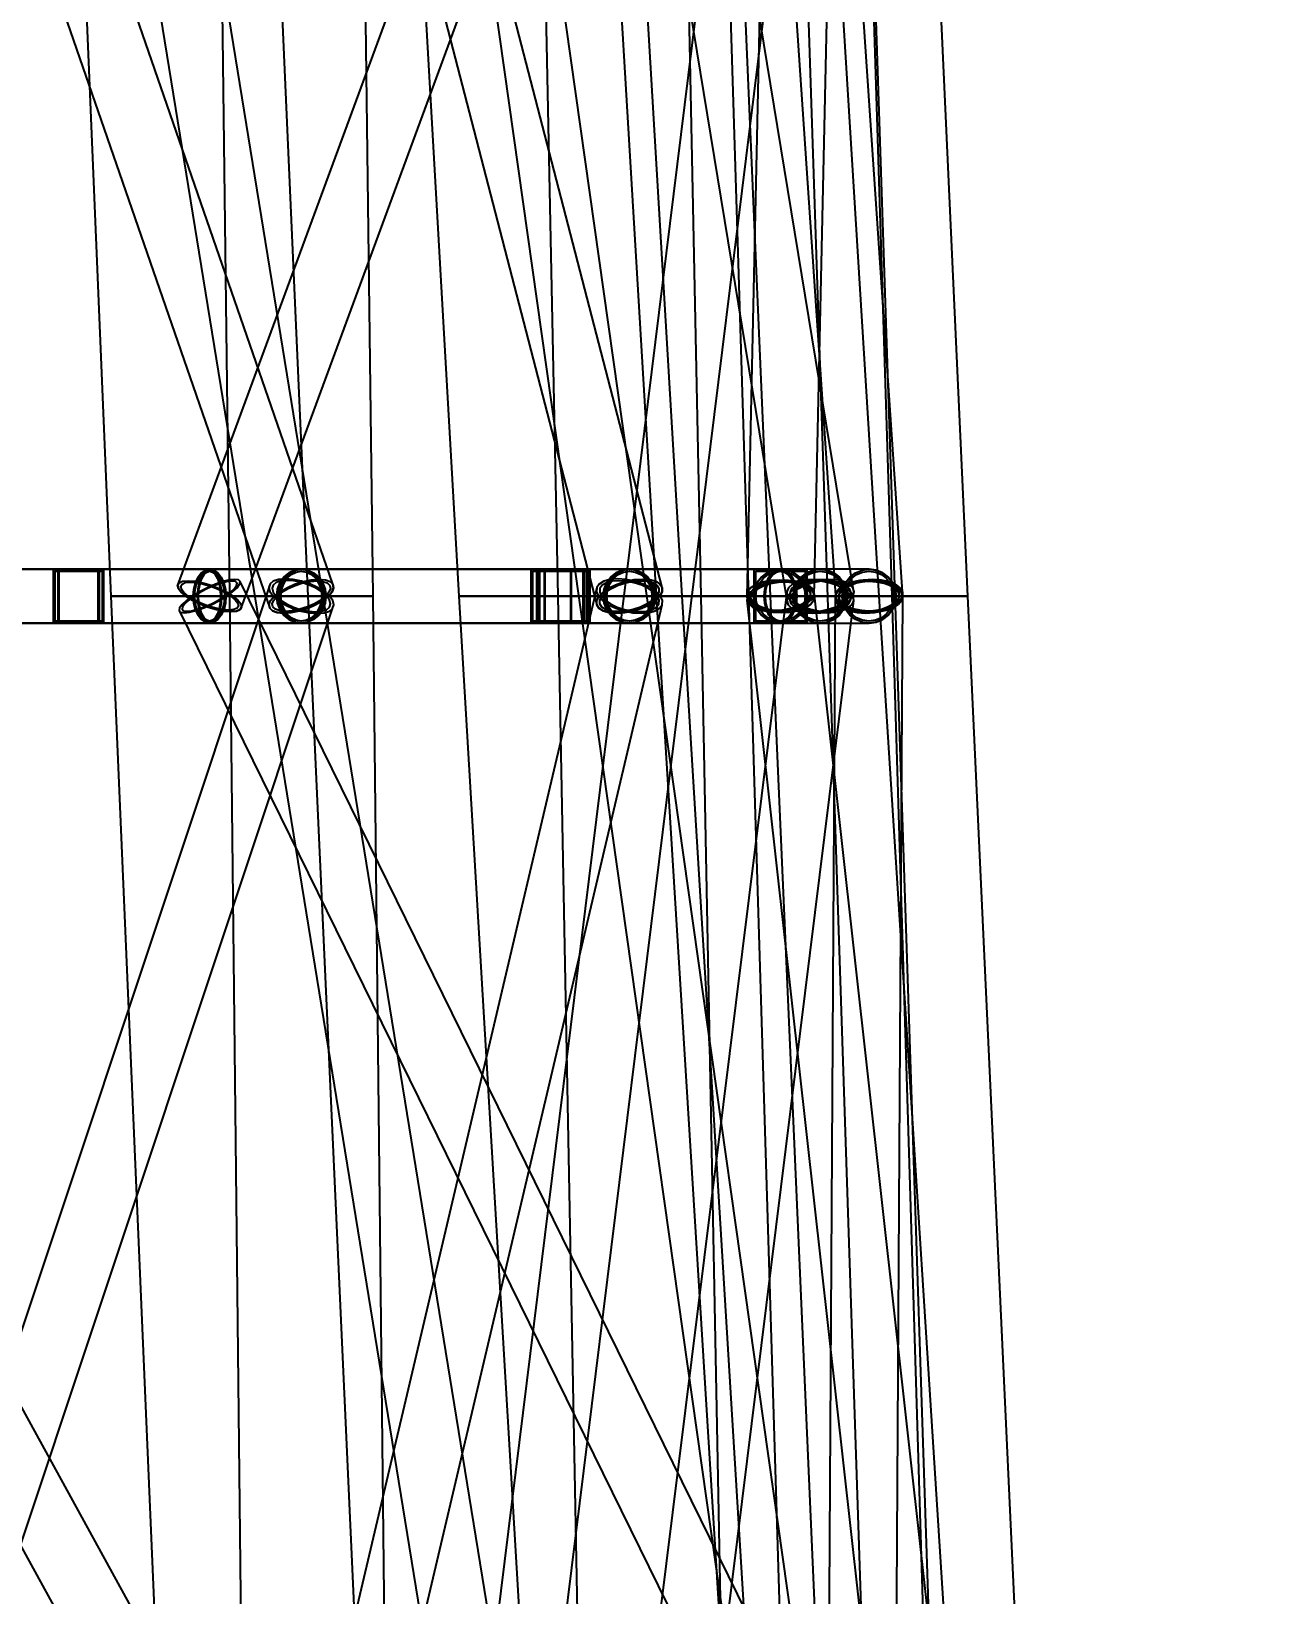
# Model space of a CAD drawing. Header units: millimetres. Extents: x -123812 to 252100, y -3000 to 639000.
# Drawn here: x 15129 to 24504, y 162499 to 174243 of the extents above; entities that cross this region are included whole.
import ezdxf

# ---------------------------------------------------------------- set-up
doc = ezdxf.new("R2010")
doc.units = ezdxf.units.MM
doc.layers.add('D-STR-DIM', color=7, linetype='Continuous', lineweight=13)
doc.layers.add('D-STR-STRC', color=7, linetype='Continuous', lineweight=25)
doc.styles.add('OpenSansCondensed-Light', font='OpenSansCondensed-Light.ttf')
doc.styles.add('TOWER_UNICODE', font='Arial Unicode.ttf')
doc.dimstyles.new('EZDXF', dxfattribs={"dimtxt": 0.25, "dimasz": 0.175, "dimexe": 0.375, "dimexo": 0.125, "dimgap": 0.1, "dimtad": 1, "dimlfac": 100, "dimzin": 12, "dimdsep": 46, "dimtxsty": 'OpenSansCondensed-Light', "dimblk": 'ARCHTICK', "dimcen": 2.5, "dimazin": 3, "dimtfac": 0.5, "dimtmove": 2, "dimatfit": 3})

# ---------------------------------------------------------------- blocks, each defined once
blk = doc.blocks.new('_ARCHTICK')
at = {"color": 0, "linetype": 'BYBLOCK', "const_width": 0.15}
blk.add_lwpolyline([(-0.5, -0.5), (0.5, 0.5)], dxfattribs=at)

msp = doc.modelspace()

# ---------------------------------------------------------------- linework, layer by layer
at = {"layer": 'D-STR-STRC'}
for points in [[(13461.3, 179910.4), (16920, 169910.4), (16941.1, 169890.2), (16976.9, 169877.6), (17024.9, 169873.2), (17082, 169877.6), (17144.2, 169890.2), (17207.3, 169910.4), (17266.9, 169936.6), (17319.1, 169967.2), (17360.2, 170000), (17387.5, 170032.8), (17399.1, 170063.4), (17394.2, 170089.6), (13935.5, 180089.6)], [(19910.1, 180082.2), (16228.3, 170082.2), (16233.6, 170058.1), (16254.9, 170030.1), (16290.7, 170000), (16338.6, 169969.9), (16395.3, 169941.9), (16457, 169917.8), (16519.4, 169899.4), (16578.3, 169887.8), (16629.8, 169883.8), (16670.2, 169887.8), (16696.8, 169899.4), (16707.8, 169917.8), (20389.6, 179917.8)], [(16785.3, 179935.8), (19375, 169935.8), (19391.2, 169909.1), (19423, 169888.7), (19468.3, 169875.9), (19524, 169871.5), (19586.3, 169875.9), (19650.9, 169888.7), (19713.5, 169909.1), (19769.7, 169935.8), (19815.8, 169966.7), (19848.6, 170000), (19865.9, 170033.3), (19866.5, 170064.2), (17276.8, 180064.2)], [(19164.2, 179966.7), (20802.4, 169966.7), (20812, 169935.6), (20838.2, 169909), (20879, 169888.5), (20931.7, 169875.7), (20992.8, 169871.3), (21058, 169875.7), (21122.9, 169888.5), (21183.1, 169909), (21234.5, 169935.6), (21273.6, 169966.7), (21297.7, 170000), (21305.2, 170033.3), (19667, 180033.3)], [(20492.4, 179967.1), (21169.5, 169967.1), (21188.5, 169936.4), (21223.3, 169910), (21271.4, 169889.8), (21329.7, 169877.1), (21394.1, 169872.8), (21460.3, 169877.1), (21523.7, 169889.8), (21580, 169910), (21625.4, 169936.4), (21656.8, 169967.1), (21672.1, 170000), (21670.2, 170032.9), (20993, 180032.9)], [(20721.2, 180000), (20501.5, 170000), (20512.4, 169968), (20539.9, 169938.1), (20582, 169912.5), (20635.9, 169892.8), (20698, 169880.5), (20764, 169876.3), (20829.4, 169880.5), (20889.7, 169892.8), (20940.9, 169912.5), (20979.5, 169938.1), (21002.7, 169968), (21009.1, 170000), (21228.8, 180000)], [(20563.1, 150040), (16503.6, 175040), (16495, 175047.4), (16470, 175051.6), (16430.1, 175052.2), (16378.2, 175049.3), (16317.7, 175043.1), (16252.8, 175033.9), (16187.9, 175022.4), (16127.4, 175009.4), (16075.5, 174995.7), (16035.6, 174982.3), (16010.6, 174970.1), (16002, 174960), (20061.5, 149960)], [(17614.8, 149969.6), (20704.7, 174969.6), (20696.1, 174980.9), (20670.9, 174993.5), (20630.9, 175006.5), (20578.6, 175019.1), (20517.8, 175030.4), (20452.6, 175039.6), (20387.3, 175046.1), (20326.5, 175049.5), (20274.3, 175049.5), (20234.2, 175046.1), (20209, 175039.6), (20200.5, 175030.4), (17110.6, 150030.4)], [(22576, 150034.8), (19041.1, 175034.8), (19032.5, 175043.2), (19007.3, 175048.7), (18967.4, 175050.8), (18915.3, 175049.5), (18854.6, 175044.8), (18789.5, 175037.1), (18724.4, 175026.8), (18663.7, 175014.7), (18611.6, 175001.6), (18571.7, 174988.4), (18546.5, 174976), (18537.9, 174965.2), (22072.9, 149965.2)], [(22277.7, 150007.9), (21451.3, 175007.9), (21442.6, 175023.4), (21417.3, 175037.4), (21376.9, 175048.7), (21324.4, 175056.8), (21263.1, 175061), (21197.4, 175061), (21131.7, 175056.9), (21070.5, 175048.9), (21017.9, 175037.6), (20977.6, 175023.7), (20952.2, 175008.2), (20943.6, 174992.1), (21770, 149992.1)], [(11426.4, 169796.8), (16468.1, 169796.8), (16491.4, 169803.7), (16513, 169824), (16531.7, 169856.3), (16546, 169898.4), (16554.9, 169947.4), (16558, 170000), (16554.9, 170052.6), (16546, 170101.6), (16531.7, 170143.7), (16513, 170176), (16491.4, 170196.3), (16468.1, 170203.2), (11426.4, 170203.2)], [(13769.5, 169796.8), (17157.1, 169796.8), (17200.1, 169803.7), (17240.1, 169824), (17274.5, 169856.3), (17300.9, 169898.4), (17317.5, 169947.4), (17323.1, 170000), (17317.5, 170052.6), (17300.9, 170101.6), (17274.5, 170143.7), (17240.1, 170176), (17200.1, 170196.3), (17157.1, 170203.2), (13769.5, 170203.2)], [(17130.2, 160124.9), (11646.8, 170124.9), (11629, 170129.3), (11597.4, 170124.9), (11554.1, 170112), (11502.2, 170091.5), (11445, 170064.7), (11386.7, 170033.5), (11331, 170000), (11281.8, 169966.5), (11242.5, 169935.3), (11215.7, 169908.5), (11203.3, 169888), (11206.1, 169875.1), (16689.4, 159875.1)], [(14060.9, 159907.6), (17392, 169907.6), (17400.5, 169934.7), (17392.5, 169966.2), (17368.4, 170000), (17329.9, 170033.8), (17279.6, 170065.3), (17221, 170092.4), (17158, 170113.2), (17095, 170126.2), (17036.2, 170130.7), (16985.7, 170126.2), (16946.8, 170113.2), (16922.2, 170092.4), (13591.1, 160092.4)], [(21609.1, 160108.9), (16697.2, 170108.9), (16685.2, 170121.4), (16658.5, 170125.7), (16618.7, 170121.4), (16568.7, 170108.9), (16511.8, 170088.9), (16452, 170062.8), (16393.2, 170032.5), (16339.5, 170000), (16294.7, 169967.5), (16261.6, 169937.2), (16242.6, 169911.1), (16239, 169891.1), (21150.8, 159891.1)], [(17513.5, 159935.6), (19866.1, 169935.6), (19868.3, 169966.6), (19853.6, 170000), (19823, 170033.4), (19778.7, 170064.4), (19723.6, 170091.1), (19661.5, 170111.6), (19596.6, 170124.5), (19533.3, 170128.9), (19476, 170124.5), (19428.6, 170111.6), (19394.3, 170091.1), (19375.4, 170064.4), (17022.8, 160064.4)], [(20065.7, 159967.4), (21305.7, 169967.4), (21301.7, 170000), (21280.8, 170032.6), (21244.5, 170062.9), (21195.1, 170088.9), (21136.2, 170108.9), (21071.6, 170121.5), (21005.8, 170125.8), (20943.3, 170121.5), (20888.3, 170108.9), (20844.5, 170088.9), (20815.1, 170062.9), (20801.9, 170032.6), (19561.9, 160032.6)], [(22121.8, 160030.3), (21007.4, 170030.3), (20994.3, 170058.6), (20964.8, 170082.9), (20921.1, 170101.6), (20866.1, 170113.3), (20803.5, 170117.3), (20737.7, 170113.3), (20673, 170101.6), (20614, 170082.9), (20564.5, 170058.6), (20528.1, 170030.3), (20507.2, 170000), (20503.1, 169969.7), (21617.5, 159969.7)], [(21613.3, 160000), (21673.8, 170000), (21664.5, 170031.5), (21638.6, 170060.9), (21597.7, 170086.1), (21544.7, 170105.4), (21483.2, 170117.6), (21417.4, 170121.8), (21351.7, 170117.6), (21290.7, 170105.4), (21238.5, 170086.1), (21198.6, 170060.9), (21173.9, 170031.5), (21165.9, 170000), (21105.4, 160000)]]:
    msp.add_lwpolyline(points, dxfattribs=at)
for points in [[(15309.2, 180000), (15726.6, 170000), (17209.6, 170000), (16765.8, 180000)], [(16493.3, 180000), (16618.4, 170000), (17695.8, 170000), (17568.8, 180000)], [(17768.2, 180000), (18341, 170000), (19824, 170000), (19224.8, 180000)], [(18877.8, 180000), (19082, 170000), (20159.5, 170000), (19953.4, 180000)], [(19421.6, 180000), (20013.8, 170000), (21496.8, 170000), (20878.2, 180000)], [(20204.9, 180000), (20515.1, 170000), (21592.5, 170000), (21280.5, 180000)], [(20246.7, 180000), (20678.3, 170000), (22161.3, 170000), (21703.3, 180000)], [(8591.5, 169800), (15638.1, 169800), (15638.1, 170200), (8591.5, 170200)], [(10278.7, 169800), (19183.2, 169800), (19183.2, 170200), (10278.7, 170200)], [(15296.7, 169800), (19312.3, 169800), (19312.3, 170200), (15296.7, 170200)], [(15296.7, 170200), (15672, 170200), (15672, 169800), (15296.7, 169800)], [(15307.9, 170188), (15660.8, 170188), (15660.8, 169812), (15307.9, 169812)], [(15330.7, 170200), (15638.1, 170200), (15638.1, 169800), (15330.7, 169800)], [(15339.9, 170188), (15628.8, 170188), (15628.8, 169812), (15339.9, 169812)], [(16345.5, 170000), (16349.7, 169947.4), (16361.9, 169898.4), (16381.4, 169856.3), (16406.8, 169824), (16436.4, 169803.7), (16468.1, 169796.8), (20755.3, 169796.8), (20787, 169803.7), (20816.6, 169824), (20842, 169856.3), (20861.4, 169898.4), (20873.7, 169947.4), (20877.9, 170000), (20873.7, 170052.6), (20861.4, 170101.6), (20842, 170143.7), (20816.6, 170176), (20787, 170196.3), (20755.3, 170203.2), (16468.1, 170203.2), (16436.4, 170196.3), (16406.8, 170176), (16381.4, 170143.7), (16361.9, 170101.6), (16349.7, 170052.6)], [(16590.7, 170000), (16586.5, 169947.4), (16574.2, 169898.4), (16554.8, 169856.3), (16529.4, 169824), (16499.8, 169803.7), (16468.1, 169796.8), (16436.4, 169803.7), (16406.8, 169824), (16381.4, 169856.3), (16361.9, 169898.4), (16349.7, 169947.4), (16345.5, 170000), (16349.7, 170052.6), (16361.9, 170101.6), (16381.4, 170143.7), (16406.8, 170176), (16436.4, 170196.3), (16468.1, 170203.2), (16499.8, 170196.3), (16529.4, 170176), (16554.8, 170143.7), (16574.2, 170101.6), (16586.5, 170052.6)], [(16581, 170000), (16577.2, 169951.5), (16565.9, 169906.4), (16547.9, 169867.6), (16524.5, 169837.9), (16497.3, 169819.2), (16468.1, 169812.8), (16438.9, 169819.2), (16411.6, 169837.9), (16388.2, 169867.6), (16370.3, 169906.4), (16359, 169951.5), (16355.2, 170000), (16359, 170048.5), (16370.3, 170093.6), (16388.2, 170132.4), (16411.6, 170162.1), (16438.9, 170180.8), (16468.1, 170187.2), (16497.3, 170180.8), (16524.5, 170162.1), (16547.9, 170132.4), (16565.9, 170093.6), (16577.2, 170048.5)], [(16558, 170000), (16554.9, 169947.4), (16546, 169898.4), (16531.7, 169856.3), (16513, 169824), (16491.4, 169803.7), (16468.1, 169796.8), (16444.8, 169803.7), (16423.1, 169824), (16404.5, 169856.3), (16390.2, 169898.4), (16381.2, 169947.4), (16378.2, 170000), (16381.2, 170052.6), (16390.2, 170101.6), (16404.5, 170143.7), (16423.1, 170176), (16444.8, 170196.3), (16468.1, 170203.2), (16491.4, 170196.3), (16513, 170176), (16531.7, 170143.7), (16546, 170101.6), (16554.9, 170052.6)], [(16550.9, 170000), (16548.1, 169951.5), (16539.8, 169906.4), (16526.7, 169867.6), (16509.5, 169837.9), (16489.5, 169819.2), (16468.1, 169812.8), (16446.6, 169819.2), (16426.7, 169837.9), (16409.5, 169867.6), (16396.3, 169906.4), (16388.1, 169951.5), (16385.2, 170000), (16388.1, 170048.5), (16396.3, 170093.6), (16409.5, 170132.4), (16426.7, 170162.1), (16446.6, 170180.8), (16468.1, 170187.2), (16489.5, 170180.8), (16509.5, 170162.1), (16526.7, 170132.4), (16539.8, 170093.6), (16548.1, 170048.5)], [(16972.6, 170000), (16978.9, 169947.4), (16997.4, 169898.4), (17026.7, 169856.3), (17064.9, 169824), (17109.4, 169803.7), (17157.1, 169796.8), (19620.8, 169796.8), (19668.5, 169803.7), (19713, 169824), (19751.2, 169856.3), (19780.5, 169898.4), (19798.9, 169947.4), (19805.2, 170000), (19798.9, 170052.6), (19780.5, 170101.6), (19751.2, 170143.7), (19713, 170176), (19668.5, 170196.3), (19620.8, 170203.2), (17157.1, 170203.2), (17109.4, 170196.3), (17064.9, 170176), (17026.7, 170143.7), (16997.4, 170101.6), (16978.9, 170052.6)], [(17341.6, 170000), (17335.3, 169947.4), (17316.9, 169898.4), (17287.6, 169856.3), (17249.4, 169824), (17204.9, 169803.7), (17157.1, 169796.8), (17109.4, 169803.7), (17064.9, 169824), (17026.7, 169856.3), (16997.4, 169898.4), (16978.9, 169947.4), (16972.6, 170000), (16978.9, 170052.6), (16997.4, 170101.6), (17026.7, 170143.7), (17064.9, 170176), (17109.4, 170196.3), (17157.1, 170203.2), (17204.9, 170196.3), (17249.4, 170176), (17287.6, 170143.7), (17316.9, 170101.6), (17335.3, 170052.6)], [(17327.1, 170000), (17321.3, 169951.5), (17304.3, 169906.4), (17277.3, 169867.6), (17242.1, 169837.9), (17201.1, 169819.2), (17157.1, 169812.8), (17113.1, 169819.2), (17072.1, 169837.9), (17037, 169867.6), (17009.9, 169906.4), (16993, 169951.5), (16987.2, 170000), (16993, 170048.5), (17009.9, 170093.6), (17037, 170132.4), (17072.1, 170162.1), (17113.1, 170180.8), (17157.1, 170187.2), (17201.1, 170180.8), (17242.1, 170162.1), (17277.3, 170132.4), (17304.3, 170093.6), (17321.3, 170048.5)], [(17323.1, 170000), (17317.5, 169947.4), (17300.9, 169898.4), (17274.5, 169856.3), (17240.1, 169824), (17200.1, 169803.7), (17157.1, 169796.8), (17114.2, 169803.7), (17074.1, 169824), (17039.7, 169856.3), (17013.3, 169898.4), (16996.8, 169947.4), (16991.1, 170000), (16996.8, 170052.6), (17013.3, 170101.6), (17039.7, 170143.7), (17074.1, 170176), (17114.2, 170196.3), (17157.1, 170203.2), (17200.1, 170196.3), (17240.1, 170176), (17274.5, 170143.7), (17300.9, 170101.6), (17317.5, 170052.6)], [(17310.1, 170000), (17304.9, 169951.5), (17289.6, 169906.4), (17265.3, 169867.6), (17233.6, 169837.9), (17196.7, 169819.2), (17157.1, 169812.8), (17117.5, 169819.2), (17080.6, 169837.9), (17049, 169867.6), (17024.7, 169906.4), (17009.4, 169951.5), (17004.2, 170000), (17009.4, 170048.5), (17024.7, 170093.6), (17049, 170132.4), (17080.6, 170162.1), (17117.5, 170180.8), (17157.1, 170187.2), (17196.7, 170180.8), (17233.6, 170162.1), (17265.3, 170132.4), (17289.6, 170093.6), (17304.9, 170048.5)], [(18882.5, 169800), (19324.6, 169800), (19324.6, 170200), (18882.5, 170200)], [(18882.5, 170200), (19282.5, 170200), (19282.5, 169800), (18882.5, 169800)], [(18894.5, 170188), (19270.5, 170188), (19270.5, 169812), (18894.5, 169812)], [(18924.6, 170200), (19324.6, 170200), (19324.6, 169800), (18924.6, 169800)], [(18926.7, 169800), (20953.1, 169800), (20953.1, 170200), (18926.7, 170200)], [(18926.7, 170200), (19322.4, 170200), (19322.4, 169800), (18926.7, 169800)], [(18936.6, 170188), (19312.6, 170188), (19312.6, 169812), (18936.6, 169812)], [(18936.9, 170200), (19312.3, 170200), (19312.3, 169800), (18936.9, 169800)], [(18938.6, 170188), (19310.6, 170188), (19310.6, 169812), (18938.6, 169812)], [(18948.2, 170188), (19301, 170188), (19301, 169812), (18948.2, 169812)], [(18981.8, 170200), (19183.2, 170200), (19183.2, 169800), (18981.8, 169800)], [(18987.8, 170188), (19177.2, 170188), (19177.2, 169812), (18987.8, 169812)], [(19423.9, 170000), (19430.6, 169947.4), (19450.3, 169898.4), (19481.5, 169856.3), (19522.3, 169824), (19569.8, 169803.7), (19620.8, 169796.8), (21053.8, 169796.8), (21104.7, 169803.7), (21152.2, 169824), (21193, 169856.3), (21224.3, 169898.4), (21244, 169947.4), (21250.7, 170000), (21244, 170052.6), (21224.3, 170101.6), (21193, 170143.7), (21152.2, 170176), (21104.7, 170196.3), (21053.8, 170203.2), (19620.8, 170203.2), (19569.8, 170196.3), (19522.3, 170176), (19481.5, 170143.7), (19450.3, 170101.6), (19430.6, 170052.6)], [(19817.6, 170000), (19810.9, 169947.4), (19791.3, 169898.4), (19760, 169856.3), (19719.2, 169824), (19671.7, 169803.7), (19620.8, 169796.8), (19569.8, 169803.7), (19522.3, 169824), (19481.5, 169856.3), (19450.3, 169898.4), (19430.6, 169947.4), (19423.9, 170000), (19430.6, 170052.6), (19450.3, 170101.6), (19481.5, 170143.7), (19522.3, 170176), (19569.8, 170196.3), (19620.8, 170203.2), (19671.7, 170196.3), (19719.2, 170176), (19760, 170143.7), (19791.3, 170101.6), (19810.9, 170052.6)], [(19805.2, 170000), (19798.9, 169947.4), (19780.5, 169898.4), (19751.2, 169856.3), (19713, 169824), (19668.5, 169803.7), (19620.8, 169796.8), (19573, 169803.7), (19528.5, 169824), (19490.3, 169856.3), (19461, 169898.4), (19442.6, 169947.4), (19436.3, 170000), (19442.6, 170052.6), (19461, 170101.6), (19490.3, 170143.7), (19528.5, 170176), (19573, 170196.3), (19620.8, 170203.2), (19668.5, 170196.3), (19713, 170176), (19751.2, 170143.7), (19780.5, 170101.6), (19798.9, 170052.6)], [(19802.1, 170000), (19796, 169951.5), (19777.8, 169906.4), (19749, 169867.6), (19711.4, 169837.9), (19667.7, 169819.2), (19620.8, 169812.8), (19573.8, 169819.2), (19530.1, 169837.9), (19492.5, 169867.6), (19463.7, 169906.4), (19445.6, 169951.5), (19439.4, 170000), (19445.6, 170048.5), (19463.7, 170093.6), (19492.5, 170132.4), (19530.1, 170162.1), (19573.8, 170180.8), (19620.8, 170187.2), (19667.7, 170180.8), (19711.4, 170162.1), (19749, 170132.4), (19777.8, 170093.6), (19796, 170048.5)], [(19790.7, 170000), (19784.9, 169951.5), (19767.9, 169906.4), (19740.9, 169867.6), (19705.7, 169837.9), (19664.7, 169819.2), (19620.8, 169812.8), (19576.8, 169819.2), (19535.8, 169837.9), (19500.6, 169867.6), (19473.6, 169906.4), (19456.6, 169951.5), (19450.8, 170000), (19456.6, 170048.5), (19473.6, 170093.6), (19500.6, 170132.4), (19535.8, 170162.1), (19576.8, 170180.8), (19620.8, 170187.2), (19664.7, 170180.8), (19705.7, 170162.1), (19740.9, 170132.4), (19767.9, 170093.6), (19784.9, 170048.5)], [(20553.6, 170000), (20560.5, 169947.4), (20580.7, 169898.4), (20612.7, 169856.3), (20654.5, 169824), (20703.1, 169803.7), (20755.3, 169796.8), (21419.8, 169796.8), (21472, 169803.7), (21520.7, 169824), (21562.4, 169856.3), (21594.5, 169898.4), (21614.6, 169947.4), (21621.5, 170000), (21614.6, 170052.6), (21594.5, 170101.6), (21562.4, 170143.7), (21520.7, 170176), (21472, 170196.3), (21419.8, 170203.2), (20755.3, 170203.2), (20703.1, 170196.3), (20654.5, 170176), (20612.7, 170143.7), (20580.7, 170101.6), (20560.5, 170052.6)], [(20956.9, 170000), (20950.1, 169947.4), (20929.9, 169898.4), (20897.9, 169856.3), (20856.1, 169824), (20807.5, 169803.7), (20755.3, 169796.8), (20703.1, 169803.7), (20654.5, 169824), (20612.7, 169856.3), (20580.7, 169898.4), (20560.5, 169947.4), (20553.6, 170000), (20560.5, 170052.6), (20580.7, 170101.6), (20612.7, 170143.7), (20654.5, 170176), (20703.1, 170196.3), (20755.3, 170203.2), (20807.5, 170196.3), (20856.1, 170176), (20897.9, 170143.7), (20929.9, 170101.6), (20950.1, 170052.6)], [(20557.4, 170200), (20953.1, 170200), (20953.1, 169800), (20557.4, 169800)], [(20569.3, 170188), (20941.3, 170188), (20941.3, 169812), (20569.3, 169812)], [(20941, 170000), (20934.7, 169951.5), (20916.2, 169906.4), (20886.6, 169867.6), (20848.2, 169837.9), (20803.4, 169819.2), (20755.3, 169812.8), (20707.2, 169819.2), (20662.4, 169837.9), (20623.9, 169867.6), (20594.4, 169906.4), (20575.8, 169951.5), (20569.5, 170000), (20575.8, 170048.5), (20594.4, 170093.6), (20623.9, 170132.4), (20662.4, 170162.1), (20707.2, 170180.8), (20755.3, 170187.2), (20803.4, 170180.8), (20848.2, 170162.1), (20886.6, 170132.4), (20916.2, 170093.6), (20934.7, 170048.5)], [(20877.9, 170000), (20873.7, 169947.4), (20861.4, 169898.4), (20842, 169856.3), (20816.6, 169824), (20787, 169803.7), (20755.3, 169796.8), (20723.6, 169803.7), (20694, 169824), (20668.6, 169856.3), (20649.1, 169898.4), (20636.9, 169947.4), (20632.7, 170000), (20636.9, 170052.6), (20649.1, 170101.6), (20668.6, 170143.7), (20694, 170176), (20723.6, 170196.3), (20755.3, 170203.2), (20787, 170196.3), (20816.6, 170176), (20842, 170143.7), (20861.4, 170101.6), (20873.7, 170052.6)], [(20868.2, 170000), (20864.4, 169951.5), (20853.1, 169906.4), (20835.1, 169867.6), (20811.7, 169837.9), (20784.5, 169819.2), (20755.3, 169812.8), (20726.1, 169819.2), (20698.8, 169837.9), (20675.4, 169867.6), (20657.5, 169906.4), (20646.2, 169951.5), (20642.4, 170000), (20646.2, 170048.5), (20657.5, 170093.6), (20675.4, 170132.4), (20698.8, 170162.1), (20726.1, 170180.8), (20755.3, 170187.2), (20784.5, 170180.8), (20811.7, 170162.1), (20835.1, 170132.4), (20853.1, 170093.6), (20864.4, 170048.5)], [(20851, 170000), (20857.9, 169947.4), (20878.2, 169898.4), (20910.4, 169856.3), (20952.4, 169824), (21001.3, 169803.7), (21053.8, 169796.8), (21419.8, 169796.8), (21472.3, 169803.7), (21521.2, 169824), (21563.2, 169856.3), (21595.4, 169898.4), (21615.7, 169947.4), (21622.6, 170000), (21615.7, 170052.6), (21595.4, 170101.6), (21563.2, 170143.7), (21521.2, 170176), (21472.3, 170196.3), (21419.8, 170203.2), (21053.8, 170203.2), (21001.3, 170196.3), (20952.4, 170176), (20910.4, 170143.7), (20878.2, 170101.6), (20857.9, 170052.6)], [(21256.6, 170000), (21249.6, 169947.4), (21229.4, 169898.4), (21197.2, 169856.3), (21155.2, 169824), (21106.3, 169803.7), (21053.8, 169796.8), (21001.3, 169803.7), (20952.4, 169824), (20910.4, 169856.3), (20878.2, 169898.4), (20857.9, 169947.4), (20851, 170000), (20857.9, 170052.6), (20878.2, 170101.6), (20910.4, 170143.7), (20952.4, 170176), (21001.3, 170196.3), (21053.8, 170203.2), (21106.3, 170196.3), (21155.2, 170176), (21197.2, 170143.7), (21229.4, 170101.6), (21249.6, 170052.6)], [(21250.7, 170000), (21244, 169947.4), (21224.3, 169898.4), (21193, 169856.3), (21152.2, 169824), (21104.7, 169803.7), (21053.8, 169796.8), (21002.8, 169803.7), (20955.3, 169824), (20914.6, 169856.3), (20883.3, 169898.4), (20863.6, 169947.4), (20856.9, 170000), (20863.6, 170052.6), (20883.3, 170101.6), (20914.6, 170143.7), (20955.3, 170176), (21002.8, 170196.3), (21053.8, 170203.2), (21104.7, 170196.3), (21152.2, 170176), (21193, 170143.7), (21224.3, 170101.6), (21244, 170052.6)], [(21240.6, 170000), (21234.2, 169951.5), (21215.6, 169906.4), (21185.9, 169867.6), (21147.2, 169837.9), (21102.1, 169819.2), (21053.8, 169812.8), (21005.4, 169819.2), (20960.4, 169837.9), (20921.7, 169867.6), (20892, 169906.4), (20873.3, 169951.5), (20867, 170000), (20873.3, 170048.5), (20892, 170093.6), (20921.7, 170132.4), (20960.4, 170162.1), (21005.4, 170180.8), (21053.8, 170187.2), (21102.1, 170180.8), (21147.2, 170162.1), (21185.9, 170132.4), (21215.6, 170093.6), (21234.2, 170048.5)], [(21235.2, 170000), (21229, 169951.5), (21210.9, 169906.4), (21182, 169867.6), (21144.5, 169837.9), (21100.7, 169819.2), (21053.8, 169812.8), (21006.8, 169819.2), (20963.1, 169837.9), (20925.5, 169867.6), (20896.7, 169906.4), (20878.6, 169951.5), (20872.4, 170000), (20878.6, 170048.5), (20896.7, 170093.6), (20925.5, 170132.4), (20963.1, 170162.1), (21006.8, 170180.8), (21053.8, 170187.2), (21100.7, 170180.8), (21144.5, 170162.1), (21182, 170132.4), (21210.9, 170093.6), (21229, 170048.5)], [(21622.6, 170000), (21615.7, 169947.4), (21595.4, 169898.4), (21563.2, 169856.3), (21521.2, 169824), (21472.3, 169803.7), (21419.8, 169796.8), (21367.4, 169803.7), (21318.5, 169824), (21276.5, 169856.3), (21244.2, 169898.4), (21224, 169947.4), (21217.1, 170000), (21224, 170052.6), (21244.2, 170101.6), (21276.5, 170143.7), (21318.5, 170176), (21367.4, 170196.3), (21419.8, 170203.2), (21472.3, 170196.3), (21521.2, 170176), (21563.2, 170143.7), (21595.4, 170101.6), (21615.7, 170052.6)], [(21621.5, 170000), (21614.6, 169947.4), (21594.5, 169898.4), (21562.4, 169856.3), (21520.7, 169824), (21472, 169803.7), (21419.8, 169796.8), (21367.6, 169803.7), (21319, 169824), (21277.3, 169856.3), (21245.2, 169898.4), (21225.1, 169947.4), (21218.2, 170000), (21225.1, 170052.6), (21245.2, 170101.6), (21277.3, 170143.7), (21319, 170176), (21367.6, 170196.3), (21419.8, 170203.2), (21472, 170196.3), (21520.7, 170176), (21562.4, 170143.7), (21594.5, 170101.6), (21614.6, 170052.6)], [(21606.6, 170000), (21600.3, 169951.5), (21581.6, 169906.4), (21551.9, 169867.6), (21513.2, 169837.9), (21468.2, 169819.2), (21419.8, 169812.8), (21371.5, 169819.2), (21326.4, 169837.9), (21287.7, 169867.6), (21258.1, 169906.4), (21239.4, 169951.5), (21233, 170000), (21239.4, 170048.5), (21258.1, 170093.6), (21287.7, 170132.4), (21326.4, 170162.1), (21371.5, 170180.8), (21419.8, 170187.2), (21468.2, 170180.8), (21513.2, 170162.1), (21551.9, 170132.4), (21581.6, 170093.6), (21600.3, 170048.5)], [(21605.6, 170000), (21599.3, 169951.5), (21580.7, 169906.4), (21551.2, 169867.6), (21512.7, 169837.9), (21467.9, 169819.2), (21419.8, 169812.8), (21371.8, 169819.2), (21327, 169837.9), (21288.5, 169867.6), (21259, 169906.4), (21240.4, 169951.5), (21234.1, 170000), (21240.4, 170048.5), (21259, 170093.6), (21288.5, 170132.4), (21327, 170162.1), (21371.8, 170180.8), (21419.8, 170187.2), (21467.9, 170180.8), (21512.7, 170162.1), (21551.2, 170132.4), (21580.7, 170093.6), (21599.3, 170048.5)], [(16645.5, 170000), (16681.3, 169969.9), (16702.5, 169941.9), (16707.8, 169917.8), (16696.8, 169899.4), (16670.2, 169887.8), (16629.8, 169883.8), (16578.3, 169887.8), (16519.4, 169899.4), (16457, 169917.8), (16395.3, 169941.9), (16338.6, 169969.9), (16290.7, 170000), (16254.9, 170030.1), (16233.6, 170058.1), (16228.3, 170082.2), (16239.4, 170100.6), (16266, 170112.2), (16306.4, 170116.2), (16357.8, 170112.2), (16416.8, 170100.6), (16479.2, 170082.2), (16540.9, 170058.1), (16597.6, 170030.1)], [(16339.5, 170000), (16294.7, 169967.5), (16261.6, 169937.2), (16242.6, 169911.1), (16239, 169891.1), (16250.9, 169878.6), (16277.7, 169874.3), (16317.5, 169878.6), (16367.5, 169891.1), (16424.4, 169911.1), (16484.2, 169937.2), (16543, 169967.5), (16596.6, 170000), (16641.5, 170032.5), (16674.6, 170062.8), (16693.6, 170088.9), (16697.2, 170108.9), (16685.2, 170121.4), (16658.5, 170125.7), (16618.7, 170121.4), (16568.7, 170108.9), (16511.8, 170088.9), (16452, 170062.8), (16393.2, 170032.5)], [(16628, 170000), (16660.3, 169972.9), (16679.5, 169947.6), (16684.2, 169925.9), (16674.3, 169909.3), (16650.3, 169898.8), (16613.8, 169895.3), (16567.5, 169898.8), (16514.4, 169909.3), (16458.1, 169925.9), (16402.5, 169947.6), (16351.3, 169972.9), (16308.2, 170000), (16275.9, 170027.1), (16256.7, 170052.4), (16251.9, 170074.1), (16261.9, 170090.7), (16285.9, 170101.2), (16322.3, 170104.7), (16368.7, 170101.2), (16421.8, 170090.7), (16478.1, 170074.1), (16533.7, 170052.4), (16584.8, 170027.1)], [(16352.2, 170000), (16311.7, 169970.7), (16281.9, 169943.3), (16264.8, 169919.9), (16261.5, 169901.9), (16272.3, 169890.5), (16296.5, 169886.7), (16332.3, 169890.5), (16377.4, 169901.9), (16428.7, 169919.9), (16482.6, 169943.3), (16535.6, 169970.7), (16584, 170000), (16624.4, 170029.3), (16654.3, 170056.7), (16671.4, 170080.1), (16674.7, 170098.1), (16663.9, 170109.5), (16639.7, 170113.3), (16603.9, 170109.5), (16558.8, 170098.1), (16507.5, 170080.1), (16453.5, 170056.7), (16400.6, 170029.3)], [(16945.9, 170000), (16984.4, 169966.2), (17034.6, 169934.7), (17093.2, 169907.6), (17156.2, 169886.8), (17219.2, 169873.8), (17278, 169869.3), (17328.6, 169873.8), (17367.5, 169886.8), (17392, 169907.6), (17400.5, 169934.7), (17392.5, 169966.2), (17368.4, 170000), (17329.9, 170033.8), (17279.6, 170065.3), (17221, 170092.4), (17158, 170113.2), (17095, 170126.2), (17036.2, 170130.7), (16985.7, 170126.2), (16946.8, 170113.2), (16922.2, 170092.4), (16913.7, 170065.3), (16921.8, 170033.8)], [(17360.2, 170000), (17319.1, 169967.2), (17266.9, 169936.6), (17207.3, 169910.4), (17144.2, 169890.2), (17082, 169877.6), (17024.9, 169873.2), (16976.9, 169877.6), (16941.1, 169890.2), (16920, 169910.4), (16915.1, 169936.6), (16926.7, 169967.2), (16954, 170000), (16995.2, 170032.8), (17047.3, 170063.4), (17107, 170089.6), (17170.1, 170109.8), (17232.2, 170122.4), (17289.3, 170126.8), (17337.4, 170122.4), (17373.1, 170109.8), (17394.2, 170089.6), (17399.1, 170063.4), (17387.5, 170032.8)], [(16966.7, 170000), (17001.4, 169969.5), (17046.7, 169941.1), (17099.5, 169916.7), (17156.3, 169898), (17213.1, 169886.2), (17266.1, 169882.2), (17311.7, 169886.2), (17346.8, 169898), (17368.9, 169916.7), (17376.6, 169941.1), (17369.3, 169969.5), (17347.6, 170000), (17312.9, 170030.5), (17267.6, 170058.9), (17214.7, 170083.3), (17158, 170102), (17101.1, 170113.8), (17048.1, 170117.8), (17002.5, 170113.8), (16967.5, 170102), (16945.4, 170083.3), (16937.7, 170058.9), (16944.9, 170030.5)], [(17340.2, 170000), (17303.1, 169970.4), (17256.1, 169942.9), (17202.3, 169919.2), (17145.5, 169901), (17089.4, 169889.6), (17037.9, 169885.7), (16994.6, 169889.6), (16962.4, 169901), (16943.4, 169919.2), (16939, 169942.9), (16949.4, 169970.4), (16974, 170000), (17011.1, 170029.6), (17058.1, 170057.1), (17111.9, 170080.8), (17168.8, 170099), (17224.9, 170110.4), (17276.3, 170114.3), (17319.6, 170110.4), (17351.9, 170099), (17370.9, 170080.8), (17375.3, 170057.1), (17364.8, 170029.6)], [(19387.9, 170000), (19418.5, 169966.6), (19462.8, 169935.6), (19517.9, 169908.9), (19580.1, 169888.4), (19645, 169875.5), (19708.2, 169871.1), (19765.5, 169875.5), (19812.9, 169888.4), (19847.2, 169908.9), (19866.1, 169935.6), (19868.3, 169966.6), (19853.6, 170000), (19823, 170033.4), (19778.7, 170064.4), (19723.6, 170091.1), (19661.5, 170111.6), (19596.6, 170124.5), (19533.3, 170128.9), (19476, 170124.5), (19428.6, 170111.6), (19394.3, 170091.1), (19375.4, 170064.4), (19373.2, 170033.4)], [(19848.6, 170000), (19815.8, 169966.7), (19769.7, 169935.8), (19713.5, 169909.1), (19650.9, 169888.7), (19586.3, 169875.9), (19524, 169871.5), (19468.3, 169875.9), (19423, 169888.7), (19391.2, 169909.1), (19375, 169935.8), (19375.6, 169966.7), (19392.9, 170000), (19425.7, 170033.3), (19471.8, 170064.2), (19528, 170090.9), (19590.6, 170111.3), (19655.2, 170124.1), (19717.5, 170128.5), (19773.2, 170124.1), (19818.5, 170111.3), (19850.3, 170090.9), (19866.5, 170064.2), (19865.9, 170033.3)], [(19410.8, 170000), (19438.4, 169969.9), (19478.4, 169941.9), (19528.1, 169917.8), (19584.1, 169899.4), (19642.6, 169887.8), (19699.6, 169883.8), (19751.2, 169887.8), (19794, 169899.4), (19824.9, 169917.8), (19842, 169941.9), (19843.9, 169969.9), (19830.7, 170000), (19803.1, 170030.1), (19763.1, 170058.1), (19713.5, 170082.2), (19657.4, 170100.6), (19598.9, 170112.2), (19541.9, 170116.2), (19490.3, 170112.2), (19447.5, 170100.6), (19416.6, 170082.2), (19399.5, 170058.1), (19397.6, 170030.1)], [(19826.2, 170000), (19796.6, 169970), (19755.1, 169942.1), (19704.4, 169918.1), (19647.9, 169899.7), (19589.7, 169888.1), (19533.5, 169884.2), (19483.3, 169888.1), (19442.5, 169899.7), (19413.8, 169918.1), (19399.2, 169942.1), (19399.7, 169970), (19415.3, 170000), (19444.9, 170030), (19486.4, 170057.9), (19537.2, 170081.9), (19593.6, 170100.3), (19651.8, 170111.9), (19708, 170115.8), (19758.2, 170111.9), (19799, 170100.3), (19827.7, 170081.9), (19842.3, 170057.9), (19841.8, 170030)], [(21009.1, 170000), (21002.7, 169968), (20979.5, 169938.1), (20940.9, 169912.5), (20889.7, 169892.8), (20829.4, 169880.5), (20764, 169876.3), (20698, 169880.5), (20635.9, 169892.8), (20582, 169912.5), (20539.9, 169938.1), (20512.4, 169968), (20501.5, 170000), (20507.9, 170032), (20531.1, 170061.9), (20569.6, 170087.5), (20620.8, 170107.2), (20681.2, 170119.5), (20746.5, 170123.7), (20812.5, 170119.5), (20874.6, 170107.2), (20928.6, 170087.5), (20970.7, 170061.9), (20998.2, 170032)], [(20507.2, 170000), (20503.1, 169969.7), (20516.3, 169941.4), (20545.7, 169917.1), (20589.4, 169898.4), (20644.5, 169886.7), (20707, 169882.7), (20772.9, 169886.7), (20837.6, 169898.4), (20896.6, 169917.1), (20946, 169941.4), (20982.5, 169969.7), (21003.4, 170000), (21007.4, 170030.3), (20994.3, 170058.6), (20964.8, 170082.9), (20921.1, 170101.6), (20866.1, 170113.3), (20803.5, 170117.3), (20737.7, 170113.3), (20673, 170101.6), (20614, 170082.9), (20564.5, 170058.6), (20528.1, 170030.3)], [(20984.1, 170000), (20978.3, 169971.1), (20957.4, 169944.2), (20922.7, 169921.1), (20876.5, 169903.4), (20822.1, 169892.2), (20763.2, 169888.4), (20703.7, 169892.2), (20647.7, 169903.4), (20599, 169921.1), (20561.1, 169944.2), (20536.3, 169971.1), (20526.5, 170000), (20532.2, 170028.9), (20553.2, 170055.8), (20587.9, 170078.9), (20634, 170096.6), (20688.4, 170107.8), (20747.4, 170111.6), (20806.9, 170107.8), (20862.9, 170096.6), (20911.5, 170078.9), (20949.5, 170055.8), (20974.3, 170028.9)], [(20531.6, 170000), (20528, 169972.6), (20539.8, 169947.1), (20566.4, 169925.2), (20605.8, 169908.4), (20655.4, 169897.9), (20711.8, 169894.3), (20771.2, 169897.9), (20829.5, 169908.4), (20882.7, 169925.2), (20927.3, 169947.1), (20960.1, 169972.6), (20979, 170000), (20982.6, 170027.4), (20970.7, 170052.9), (20944.2, 170074.8), (20904.8, 170091.6), (20855.2, 170102.1), (20798.8, 170105.7), (20739.4, 170102.1), (20681.1, 170091.6), (20627.9, 170074.8), (20583.3, 170052.9), (20550.5, 170027.4)], [(20805.9, 170000), (20826.7, 169967.4), (20863.1, 169937.1), (20912.4, 169911.1), (20971.4, 169891.1), (21036, 169878.5), (21101.8, 169874.2), (21164.3, 169878.5), (21219.3, 169891.1), (21263, 169911.1), (21292.5, 169937.1), (21305.7, 169967.4), (21301.7, 170000), (21280.8, 170032.6), (21244.5, 170062.9), (21195.1, 170088.9), (21136.2, 170108.9), (21071.6, 170121.5), (21005.8, 170125.8), (20943.3, 170121.5), (20888.3, 170108.9), (20844.5, 170088.9), (20815.1, 170062.9), (20801.9, 170032.6)], [(21297.7, 170000), (21273.6, 169966.7), (21234.5, 169935.6), (21183.1, 169909), (21122.9, 169888.5), (21058, 169875.7), (20992.8, 169871.3), (20931.7, 169875.7), (20879, 169888.5), (20838.2, 169909), (20812, 169935.6), (20802.4, 169966.7), (20809.8, 170000), (20833.9, 170033.3), (20873, 170064.4), (20924.4, 170091), (20984.6, 170111.5), (21049.6, 170124.3), (21114.8, 170128.7), (21175.8, 170124.3), (21228.6, 170111.5), (21269.4, 170091), (21295.5, 170064.4), (21305.2, 170033.3)], [(20830.3, 170000), (20849.1, 169970.6), (20881.8, 169943.3), (20926.3, 169919.8), (20979.5, 169901.8), (21037.7, 169890.5), (21097.1, 169886.6), (21153.4, 169890.5), (21203, 169901.8), (21242.4, 169919.8), (21269, 169943.3), (21280.9, 169970.6), (21277.3, 170000), (21258.5, 170029.4), (21225.7, 170056.7), (21181.2, 170080.2), (21128.1, 170098.2), (21069.8, 170109.5), (21010.5, 170113.4), (20954.1, 170109.5), (20904.5, 170098.2), (20865.1, 170080.2), (20838.6, 170056.7), (20826.7, 170029.4)], [(21273.7, 170000), (21252, 169970), (21216.7, 169942), (21170.4, 169917.9), (21116.1, 169899.5), (21057.6, 169887.9), (20998.8, 169883.9), (20943.7, 169887.9), (20896.2, 169899.5), (20859.4, 169917.9), (20835.8, 169942), (20827.1, 169970), (20833.9, 170000), (20855.6, 170030), (20890.8, 170058), (20937.2, 170082.1), (20991.5, 170100.5), (21050, 170112.1), (21108.8, 170116.1), (21163.8, 170112.1), (21211.4, 170100.5), (21248.2, 170082.1), (21271.7, 170058), (21280.5, 170030)], [(21165.9, 170000), (21175.1, 169968.5), (21201.1, 169939.1), (21242, 169913.9), (21295, 169894.6), (21356.5, 169882.4), (21422.3, 169878.2), (21488, 169882.4), (21549, 169894.6), (21601.2, 169913.9), (21641, 169939.1), (21665.8, 169968.5), (21673.8, 170000), (21664.5, 170031.5), (21638.6, 170060.9), (21597.7, 170086.1), (21544.7, 170105.4), (21483.2, 170117.6), (21417.4, 170121.8), (21351.7, 170117.6), (21290.7, 170105.4), (21238.5, 170086.1), (21198.6, 170060.9), (21173.9, 170031.5)], [(21672.1, 170000), (21656.8, 169967.1), (21625.4, 169936.4), (21580, 169910), (21523.7, 169889.8), (21460.3, 169877.1), (21394.1, 169872.8), (21329.7, 169877.1), (21271.4, 169889.8), (21223.3, 169910), (21188.5, 169936.4), (21169.5, 169967.1), (21167.6, 170000), (21182.8, 170032.9), (21214.2, 170063.6), (21259.7, 170090), (21316, 170110.2), (21379.4, 170122.9), (21445.6, 170127.2), (21510, 170122.9), (21568.2, 170110.2), (21616.4, 170090), (21651.2, 170063.6), (21670.2, 170032.9)], [(21190.9, 170000), (21199.2, 169971.6), (21222.6, 169945.1), (21259.5, 169922.4), (21307.3, 169904.9), (21362.7, 169894), (21422.1, 169890.2), (21481.3, 169894), (21536.3, 169904.9), (21583.3, 169922.4), (21619.3, 169945.1), (21641.6, 169971.6), (21648.8, 170000), (21640.4, 170028.4), (21617, 170054.9), (21580.2, 170077.6), (21532.4, 170095.1), (21477, 170106), (21417.6, 170109.8), (21358.4, 170106), (21303.4, 170095.1), (21256.3, 170077.6), (21220.4, 170054.9), (21198.1, 170028.4)], [(21647.3, 170000), (21633.5, 169970.3), (21605.2, 169942.6), (21564.3, 169918.9), (21513.5, 169900.6), (21456.3, 169889.2), (21396.7, 169885.3), (21338.6, 169889.2), (21286, 169900.6), (21242.6, 169918.9), (21211.3, 169942.6), (21194.2, 169970.3), (21192.4, 170000), (21206.2, 170029.7), (21234.5, 170057.4), (21275.4, 170081.1), (21326.2, 170099.4), (21383.4, 170110.8), (21443, 170114.7), (21501.1, 170110.8), (21553.6, 170099.4), (21597, 170081.1), (21628.4, 170057.4), (21645.5, 170029.7)], [(15726.6, 170000), (16155.1, 160000), (17664.5, 160000), (17209.6, 170000)], [(17209.6, 170000), (17184.3, 170000), (17110.3, 170000), (16992.4, 170000), (16838.8, 170000), (16660, 170000), (16468.1, 170000), (16276.2, 170000), (16097.3, 170000), (15943.8, 170000), (15825.9, 170000), (15751.8, 170000), (15726.6, 170000), (15751.8, 170000), (15825.9, 170000), (15943.8, 170000), (16097.3, 170000), (16276.2, 170000), (16468.1, 170000), (16660, 170000), (16838.8, 170000), (16992.4, 170000), (17110.3, 170000), (17184.3, 170000)], [(17209.6, 170000), (17184.3, 170000), (17110.3, 170000), (16992.4, 170000), (16838.8, 170000), (16660, 170000), (16468.1, 170000), (16276.2, 170000), (16097.3, 170000), (15943.8, 170000), (15825.9, 170000), (15751.8, 170000), (15726.6, 170000), (15751.8, 170000), (15825.9, 170000), (15943.8, 170000), (16097.3, 170000), (16276.2, 170000), (16468.1, 170000), (16660, 170000), (16838.8, 170000), (16992.4, 170000), (17110.3, 170000), (17184.3, 170000)], [(17123.3, 170000), (17101, 170000), (17035.5, 170000), (16931.4, 170000), (16795.7, 170000), (16637.7, 170000), (16468.1, 170000), (16298.5, 170000), (16140.5, 170000), (16004.8, 170000), (15900.7, 170000), (15835.2, 170000), (15812.9, 170000), (15835.2, 170000), (15900.7, 170000), (16004.8, 170000), (16140.5, 170000), (16298.5, 170000), (16468.1, 170000), (16637.7, 170000), (16795.7, 170000), (16931.4, 170000), (17035.5, 170000), (17101, 170000)], [(17123.3, 170000), (17101, 170000), (17035.5, 170000), (16931.4, 170000), (16795.7, 170000), (16637.7, 170000), (16468.1, 170000), (16298.5, 170000), (16140.5, 170000), (16004.8, 170000), (15900.7, 170000), (15835.2, 170000), (15812.9, 170000), (15835.2, 170000), (15900.7, 170000), (16004.8, 170000), (16140.5, 170000), (16298.5, 170000), (16468.1, 170000), (16637.7, 170000), (16795.7, 170000), (16931.4, 170000), (17035.5, 170000), (17101, 170000)], [(16618.4, 170000), (16728.5, 160000), (17807.8, 160000), (17695.8, 170000)], [(17695.8, 170000), (17677.5, 170000), (17623.7, 170000), (17538.1, 170000), (17426.5, 170000), (17296.6, 170000), (17157.1, 170000), (17017.7, 170000), (16887.8, 170000), (16776.2, 170000), (16690.6, 170000), (16636.8, 170000), (16618.4, 170000), (16636.8, 170000), (16690.6, 170000), (16776.2, 170000), (16887.8, 170000), (17017.7, 170000), (17157.1, 170000), (17296.6, 170000), (17426.5, 170000), (17538.1, 170000), (17623.7, 170000), (17677.5, 170000)], [(18341, 170000), (18933.1, 160000), (20442.5, 160000), (19824, 170000)], [(19824, 170000), (19798.8, 170000), (19724.7, 170000), (19606.8, 170000), (19453.3, 170000), (19274.4, 170000), (19082.5, 170000), (18890.6, 170000), (18711.8, 170000), (18558.2, 170000), (18440.4, 170000), (18366.3, 170000), (18341, 170000), (18366.3, 170000), (18440.4, 170000), (18558.2, 170000), (18711.8, 170000), (18890.6, 170000), (19082.5, 170000), (19274.4, 170000), (19453.3, 170000), (19606.8, 170000), (19724.7, 170000), (19798.8, 170000)], [(19824, 170000), (19798.8, 170000), (19724.7, 170000), (19606.8, 170000), (19453.3, 170000), (19274.4, 170000), (19082.5, 170000), (18890.6, 170000), (18711.8, 170000), (18558.2, 170000), (18440.4, 170000), (18366.3, 170000), (18341, 170000), (18366.3, 170000), (18440.4, 170000), (18558.2, 170000), (18711.8, 170000), (18890.6, 170000), (19082.5, 170000), (19274.4, 170000), (19453.3, 170000), (19606.8, 170000), (19724.7, 170000), (19798.8, 170000)], [(19737.7, 170000), (19715.4, 170000), (19649.9, 170000), (19545.8, 170000), (19410.1, 170000), (19252.1, 170000), (19082.5, 170000), (18912.9, 170000), (18754.9, 170000), (18619.2, 170000), (18515.1, 170000), (18449.6, 170000), (18427.3, 170000), (18449.6, 170000), (18515.1, 170000), (18619.2, 170000), (18754.9, 170000), (18912.9, 170000), (19082.5, 170000), (19252.1, 170000), (19410.1, 170000), (19545.8, 170000), (19649.9, 170000), (19715.4, 170000)], [(19737.7, 170000), (19715.4, 170000), (19649.9, 170000), (19545.8, 170000), (19410.1, 170000), (19252.1, 170000), (19082.5, 170000), (18912.9, 170000), (18754.9, 170000), (18619.2, 170000), (18515.1, 170000), (18449.6, 170000), (18427.3, 170000), (18449.6, 170000), (18515.1, 170000), (18619.2, 170000), (18754.9, 170000), (18912.9, 170000), (19082.5, 170000), (19252.1, 170000), (19410.1, 170000), (19545.8, 170000), (19649.9, 170000), (19715.4, 170000)], [(19082, 170000), (19274.1, 160000), (20353.4, 160000), (20159.5, 170000)], [(20159.5, 170000), (20141.1, 170000), (20087.3, 170000), (20001.7, 170000), (19890.1, 170000), (19760.2, 170000), (19620.8, 170000), (19481.3, 170000), (19351.4, 170000), (19239.8, 170000), (19154.2, 170000), (19100.4, 170000), (19082, 170000), (19100.4, 170000), (19154.2, 170000), (19239.8, 170000), (19351.4, 170000), (19481.3, 170000), (19620.8, 170000), (19760.2, 170000), (19890.1, 170000), (20001.7, 170000), (20087.3, 170000), (20141.1, 170000)], [(20013.8, 170000), (20625.2, 160000), (22134.6, 160000), (21496.8, 170000)], [(21496.8, 170000), (21471.5, 170000), (21397.4, 170000), (21279.6, 170000), (21126, 170000), (20947.2, 170000), (20755.3, 170000), (20563.4, 170000), (20384.5, 170000), (20231, 170000), (20113.1, 170000), (20039, 170000), (20013.8, 170000), (20039, 170000), (20113.1, 170000), (20231, 170000), (20384.5, 170000), (20563.4, 170000), (20755.3, 170000), (20947.2, 170000), (21126, 170000), (21279.6, 170000), (21397.4, 170000), (21471.5, 170000)], [(21496.8, 170000), (21471.5, 170000), (21397.4, 170000), (21279.6, 170000), (21126, 170000), (20947.2, 170000), (20755.3, 170000), (20563.4, 170000), (20384.5, 170000), (20231, 170000), (20113.1, 170000), (20039, 170000), (20013.8, 170000), (20039, 170000), (20113.1, 170000), (20231, 170000), (20384.5, 170000), (20563.4, 170000), (20755.3, 170000), (20947.2, 170000), (21126, 170000), (21279.6, 170000), (21397.4, 170000), (21471.5, 170000)], [(21410.5, 170000), (21388.1, 170000), (21322.7, 170000), (21218.6, 170000), (21082.9, 170000), (20924.9, 170000), (20755.3, 170000), (20585.7, 170000), (20427.7, 170000), (20292, 170000), (20187.9, 170000), (20122.4, 170000), (20100.1, 170000), (20122.4, 170000), (20187.9, 170000), (20292, 170000), (20427.7, 170000), (20585.7, 170000), (20755.3, 170000), (20924.9, 170000), (21082.9, 170000), (21218.6, 170000), (21322.7, 170000), (21388.1, 170000)], [(21410.5, 170000), (21388.1, 170000), (21322.7, 170000), (21218.6, 170000), (21082.9, 170000), (20924.9, 170000), (20755.3, 170000), (20585.7, 170000), (20427.7, 170000), (20292, 170000), (20187.9, 170000), (20122.4, 170000), (20100.1, 170000), (20122.4, 170000), (20187.9, 170000), (20292, 170000), (20427.7, 170000), (20585.7, 170000), (20755.3, 170000), (20924.9, 170000), (21082.9, 170000), (21218.6, 170000), (21322.7, 170000), (21388.1, 170000)], [(20515.1, 170000), (20819.7, 160000), (21899, 160000), (21592.5, 170000)], [(21592.5, 170000), (21574.2, 170000), (21520.3, 170000), (21434.7, 170000), (21323.1, 170000), (21193.2, 170000), (21053.8, 170000), (20914.3, 170000), (20784.4, 170000), (20672.8, 170000), (20587.2, 170000), (20533.4, 170000), (20515.1, 170000), (20533.4, 170000), (20587.2, 170000), (20672.8, 170000), (20784.4, 170000), (20914.3, 170000), (21053.8, 170000), (21193.2, 170000), (21323.1, 170000), (21434.7, 170000), (21520.3, 170000), (21574.2, 170000)], [(20678.3, 170000), (21114.9, 160000), (22624.4, 160000), (22161.3, 170000)], [(22161.3, 170000), (22136.1, 170000), (22062, 170000), (21944.2, 170000), (21790.6, 170000), (21611.8, 170000), (21419.8, 170000), (21227.9, 170000), (21049.1, 170000), (20895.5, 170000), (20777.7, 170000), (20703.6, 170000), (20678.3, 170000), (20703.6, 170000), (20777.7, 170000), (20895.5, 170000), (21049.1, 170000), (21227.9, 170000), (21419.8, 170000), (21611.8, 170000), (21790.6, 170000), (21944.2, 170000), (22062, 170000), (22136.1, 170000)], [(22161.3, 170000), (22136.1, 170000), (22062, 170000), (21944.2, 170000), (21790.6, 170000), (21611.8, 170000), (21419.8, 170000), (21227.9, 170000), (21049.1, 170000), (20895.5, 170000), (20777.7, 170000), (20703.6, 170000), (20678.3, 170000), (20703.6, 170000), (20777.7, 170000), (20895.5, 170000), (21049.1, 170000), (21227.9, 170000), (21419.8, 170000), (21611.8, 170000), (21790.6, 170000), (21944.2, 170000), (22062, 170000), (22136.1, 170000)], [(22075, 170000), (22052.7, 170000), (21987.3, 170000), (21883.1, 170000), (21747.4, 170000), (21589.4, 170000), (21419.8, 170000), (21250.3, 170000), (21092.2, 170000), (20956.5, 170000), (20852.4, 170000), (20787, 170000), (20764.6, 170000), (20787, 170000), (20852.4, 170000), (20956.5, 170000), (21092.2, 170000), (21250.3, 170000), (21419.8, 170000), (21589.4, 170000), (21747.4, 170000), (21883.1, 170000), (21987.3, 170000), (22052.7, 170000)], [(22075, 170000), (22052.7, 170000), (21987.3, 170000), (21883.1, 170000), (21747.4, 170000), (21589.4, 170000), (21419.8, 170000), (21250.3, 170000), (21092.2, 170000), (20956.5, 170000), (20852.4, 170000), (20787, 170000), (20764.6, 170000), (20787, 170000), (20852.4, 170000), (20956.5, 170000), (21092.2, 170000), (21250.3, 170000), (21419.8, 170000), (21589.4, 170000), (21747.4, 170000), (21883.1, 170000), (21987.3, 170000), (22052.7, 170000)]]:
    msp.add_lwpolyline(points, close=True, dxfattribs=at)

# ---------------------------------------------------------------- dimensions: what is measured, and where the dimension line sits
at = {"layer": 'D-STR-DIM'}
for base, p2 in [((187000, 0), (0, 450000)), ((250000, 0), (0, 375000)), ((124000, 0), (0, 350000))]:
    msp.add_linear_dim(base=base, p1=(0, 0), p2=p2, angle=90, dimstyle='EZDXF', override={"dimtxt": 8400, "dimasz": 3750, "dimexe": 2100, "dimexo": 1800, "dimgap": 2100, "dimtad": 1, "dimdec": 0, "dimlfac": 1, "dimlunit": 2, "dimtxsty": 'TOWER_UNICODE', "dimclrd": 7, "dimclre": 7, "dimclrt": 7}, dxfattribs=at).render()

doc.saveas('drawing.dxf')
